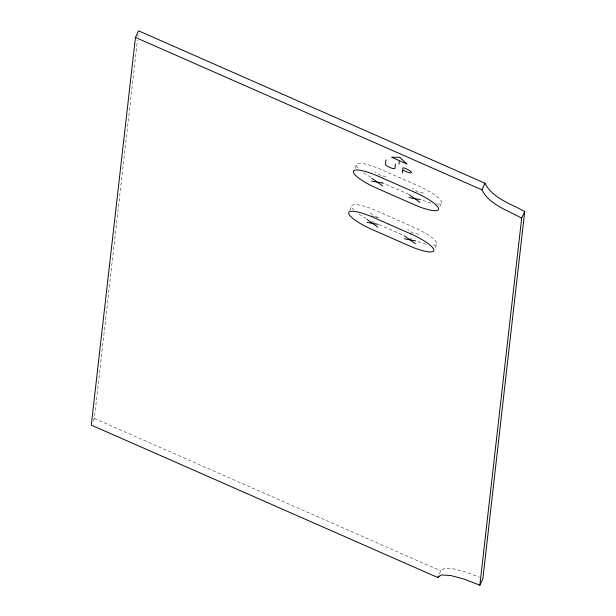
<?xml version="1.0" encoding="UTF-8"?>
<svg xmlns="http://www.w3.org/2000/svg" width="616" height="616" viewBox="0 0 616 616"><rect width="100%" height="100%" fill="white"/><g stroke="black" fill="none" stroke-linecap="round" stroke-linejoin="round"><path stroke-width="0.46" stroke-dasharray="3.08 2.31" d="M93.193 420.951L94.333 418.472L137.414 40.348M137.845 36.529L138.069 34.619M354.878 168.284L356.395 164.972M349.796 210.372L351.697 206.237M439.716 206.606L441.618 202.471M435.019 247.871L436.913 243.728M439.285 574.212L440.81 570.901L444.367 568.322L453.622 568.876L467.144 572.48L479.387 577.223M385.924 176.507L380.257 175.475L374.913 171.664M423.423 193.001L417.756 191.969L412.404 188.157M370.84 215.877L381.219 217.771M418.718 234.265L413.051 233.233L407.707 229.422M381.319 182.259L409.224 194.533M379.233 224.671L404.52 235.797M409.755 238.099L411.496 238.869M94.333 418.472L440.81 570.901M370.208 212.928L377.084 217.825M436.659 204.004A26.134 5.767 24.7 0 0 439.323 198.591A26.134 5.767 24.7 0 0 418.441 185.955L380.942 169.454A26.134 5.767 24.7 0 0 358.558 168.722M430.877 202.918A26.134 5.767 24.7 0 1 421.521 199.838M370.901 177.239A26.134 5.767 24.7 0 1 362.901 172.303M433.379 245.337A26.134 5.767 24.7 0 0 413.736 227.219L376.245 210.718A26.134 5.767 24.7 0 0 353.853 209.987M426.172 244.182A26.134 5.767 24.7 0 1 416.824 241.102M374.097 222.407A26.134 5.767 24.7 0 1 371.764 221.329M366.204 218.503A26.134 5.767 24.7 0 1 358.196 213.567"/><path stroke-width="0.92" d="M135.466 37.422L91.291 425.086L437.768 577.515L441.333 574.944L450.581 575.498L464.102 579.102L479.849 585.2L482.89 578.578L524.709 211.542C510.995 203.842 492.415 198.167 484.977 183.229L138.5 30.8L135.466 37.422L481.935 189.851C489.373 204.789 507.954 210.456 521.667 218.164L479.849 585.2M385.978 159.914L385.485 164.28A5.167 1.14 24.7 0 0 390.067 167.544A5.167 1.14 24.7 0 0 394.918 168.43L395.41 164.064M398.952 164.172L399.345 160.668L407.076 164.064L399.73 157.296L391.622 157.273L398.806 160.429M402.363 172.896L402.918 168.037A2.803 0.616 24.7 0 1 405.551 168.522L406.352 168.869A5.76 1.27 24.7 0 1 411.457 172.511A5.76 1.27 24.7 0 1 406.044 171.525L403.234 170.286M481.935 189.851L484.977 183.229M521.667 218.164L524.709 211.542M437.768 577.515L438.53 575.868M371.556 181.058L382.882 183.129M409.055 197.551L420.382 199.623M366.851 222.322L378.185 224.386M404.35 238.815L415.677 240.887M409.37 194.779L420.066 202.402M371.872 178.278L382.567 185.901M404.666 236.044L415.361 243.666M367.167 219.542L377.87 227.165M415.4 192.569L377.908 176.076A26.134 5.767 24.7 0 0 353.361 171.595A26.134 5.767 24.7 0 0 376.538 188.111L414.029 204.604A26.134 5.767 24.7 0 0 438.577 209.086A26.134 5.767 24.7 0 0 415.4 192.569M410.703 233.834L373.204 217.34A26.134 5.767 24.7 0 0 348.656 212.859A26.134 5.767 24.7 0 0 371.833 229.375L409.332 245.869A26.134 5.767 24.7 0 0 433.88 250.35A26.134 5.767 24.7 0 0 410.703 233.834"/></g></svg>
